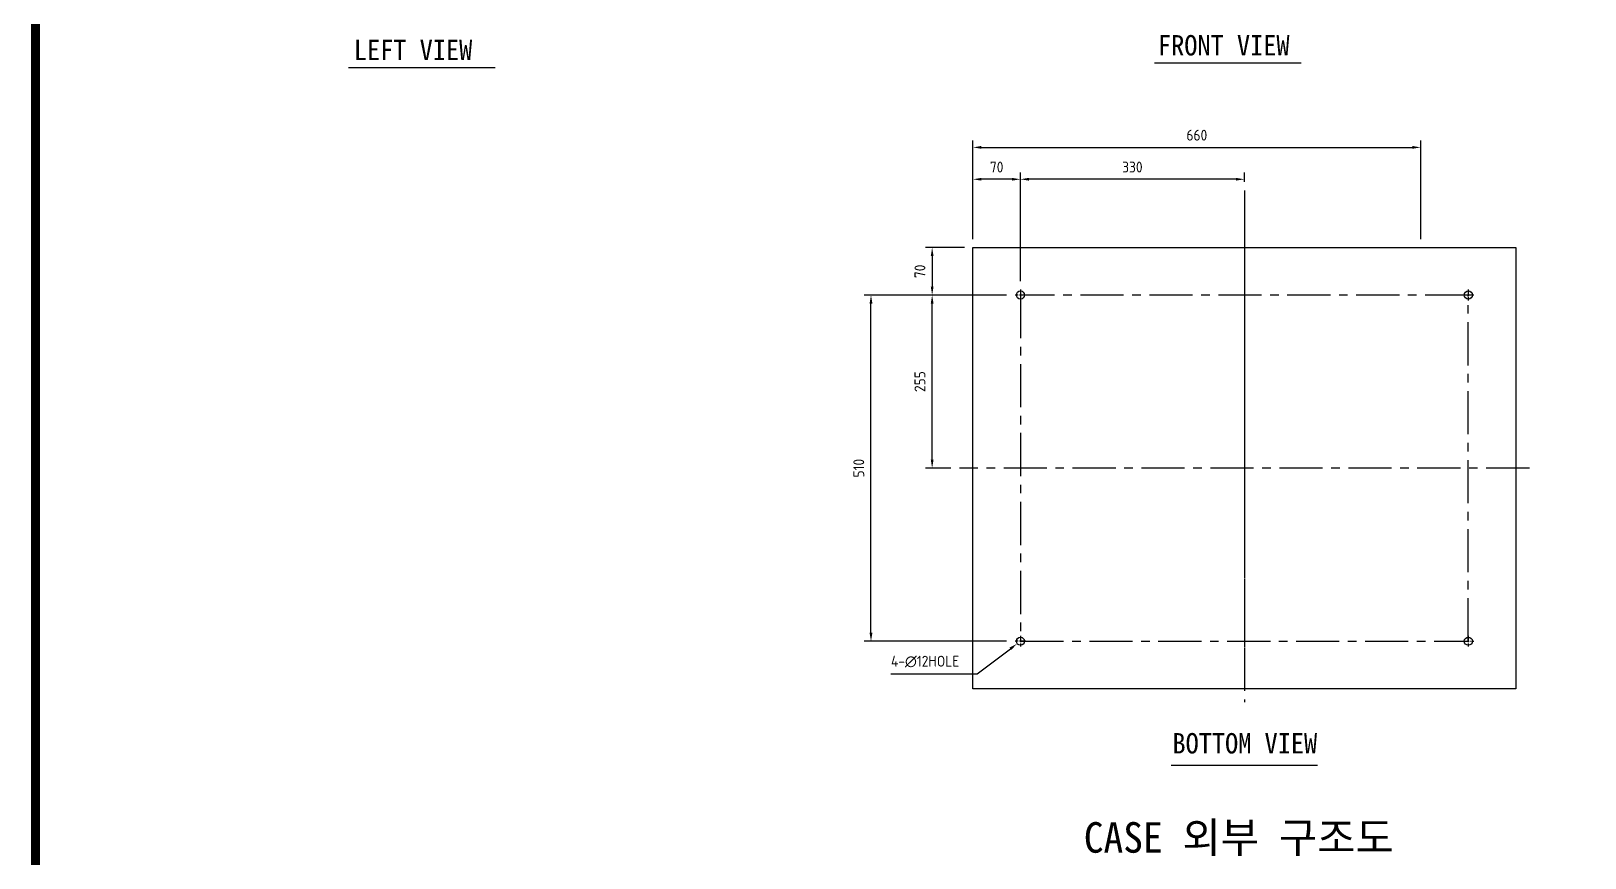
# Model space of a CAD drawing. Header units: millimetres. Extents: x 24815 to 37444, y -10619 to 6020.
# Drawn here: x 25956 to 28246, y 858 to 2076 of the extents above; entities that cross this region are included whole.
import ezdxf
from ezdxf.enums import TextEntityAlignment as Align

# ---------------------------------------------------------------- set-up
doc = ezdxf.new("R2010")
doc.units = ezdxf.units.MM
doc.linetypes.add('CENTER2', pattern=[28.575, 19.05, -3.175, 3.175, -3.175])
doc.linetypes.add('CENTERX2', pattern=[101.6, 63.5, -12.7, 12.7, -12.7])
doc.layers.add('FORMAT-1', color=7, linetype='Continuous')
doc.styles.add('HAN', font='')
doc.styles.get("Standard").update_dxf_attribs({"font": 'ISOCP.SHX', "bigfont": 'WHGTXT.SHX'})
doc.styles.get('HAN').set_extended_font_data('GulimChe')
doc.dimstyles.new('PS-5', dxfattribs={"dimscale": 5, "dimtxt": 3.2, "dimasz": 2.5, "dimexe": 2, "dimexo": 2.5, "dimgap": 2, "dimtad": 1, "dimtoh": 1, "dimrnd": 0.05, "dimzin": 12, "dimdsep": 46, "dimtxsty": 'Standard', "dimcen": 0, "dimclrt": 2, "dimazin": 3, "dimtfac": 1, "dimtofl": 0, "dimtmove": 0, "dimatfit": 3, "dimfxl": 0.18, "dimtolj": 1, "dimtzin": 0, "dimarcsym": 0})

# ---------------------------------------------------------------- blocks, each defined once
blk = doc.blocks.new('format-3')
at = {"layer": 'FORMAT-1', "const_width": 0.7}
blk.add_lwpolyline([(13, 5), (13, 286.3), (414.5, 286.3), (414.5, 5)], close=True, dxfattribs=at)
at = {"style": 'HAN'}
for tag, height, p in [('MODEL-NAME', 3, (386.1, 31.53)), ('PART-NAME', 3, (386.1, 26.29)), ('SCALE', 2.7, (320.81, 26.29)), ('PART-NO', 3, (386.1, 21.01)), ('DRA-BY', 3, (260.72, 19.44)), ('CH-BY', 3, (277.21, 19.44)), ('APP-BY', 3, (293.7, 19.44)), ('관련업체', 3, (333.52, 9.26)), ('DRA-DATE', 2.5, (260.72, 7.47)), ('CH-DATE', 2.5, (277.21, 7.47)), ('APP-DATE', 2.5, (293.7, 7.47))]:
    blk.add_attdef(tag, text='', height=height, dxfattribs=at).set_placement(p, align=Align.MIDDLE_CENTER)
blk = doc.blocks.new('*D503')
at = {"color": 0, "lineweight": -2, "transparency": 16777216}
for p, q in [((27349.8, 1129), (27398.8, 1165.8)), ((27222.8, 1129), (27349.8, 1129))]:
    blk.add_line(p, q, dxfattribs=at)
at = {"color": 0, "transparency": 16777216}
blk.add_solid([(27397.6, 1167.5), (27400.1, 1164.2), (27408.8, 1173.3)], dxfattribs=at)
at = {"layer": 'Defpoints', "color": 0, "transparency": 16777216}
for p in [(27408.8, 1173.3), (27418.4, 1180.6)]:
    blk.add_point(p, dxfattribs=at)
at = {"color": 2, "transparency": 16777216, "insert": (27273.2, 1147), "char_height": 16, "attachment_point": 5}
blk.add_mtext('\\A1;4-∅12HOLE', dxfattribs=at)
blk = doc.blocks.new('*D504')
at = {"color": 0, "lineweight": -2, "transparency": 16777216}
for p, q in [((27393.1, 1686.9), (27273.5, 1686.9)), ((27283.5, 1444.4), (27283.5, 1674.4)), ((27311.1, 1431.9), (27273.5, 1431.9))]:
    blk.add_line(p, q, dxfattribs=at)
at = {"color": 0, "transparency": 16777216}
for points in [[(27281.5, 1674.4), (27285.6, 1674.4), (27283.5, 1686.9)], [(27281.5, 1444.4), (27285.6, 1444.4), (27283.5, 1431.9)]]:
    blk.add_solid(points, dxfattribs=at)
at = {"layer": 'Defpoints', "color": 0, "transparency": 16777216}
for p in [(27283.5, 1686.9), (27405.6, 1686.9), (27323.6, 1431.9)]:
    blk.add_point(p, dxfattribs=at)
at = {"color": 2, "transparency": 16777216, "insert": (27265.5, 1559.4), "char_height": 16, "attachment_point": 5, "rotation": 90}
blk.add_mtext('\\A1;255', dxfattribs=at)
blk = doc.blocks.new('*D505')
at = {"color": 0, "lineweight": -2, "transparency": 16777216}
for p, q in [((27393.1, 1686.9), (27183.4, 1686.9)), ((27193.4, 1189.4), (27193.4, 1674.4)), ((27393.1, 1176.9), (27183.4, 1176.9))]:
    blk.add_line(p, q, dxfattribs=at)
at = {"color": 0, "transparency": 16777216}
for points in [[(27191.3, 1674.4), (27195.5, 1674.4), (27193.4, 1686.9)], [(27191.3, 1189.4), (27195.5, 1189.4), (27193.4, 1176.9)]]:
    blk.add_solid(points, dxfattribs=at)
at = {"layer": 'Defpoints', "color": 0, "transparency": 16777216}
for p in [(27193.4, 1686.9), (27405.6, 1686.9), (27405.6, 1176.9)]:
    blk.add_point(p, dxfattribs=at)
at = {"color": 2, "transparency": 16777216, "insert": (27175.4, 1431.9), "char_height": 16, "attachment_point": 5, "rotation": 90}
blk.add_mtext('\\A1;510', dxfattribs=at)
blk = doc.blocks.new('*D506')
at = {"color": 0, "lineweight": -2, "transparency": 16777216}
for p, q in [((27331.1, 1756.9), (27273.5, 1756.9)), ((27283.5, 1744.4), (27283.5, 1699.4)), ((27393.1, 1686.9), (27273.5, 1686.9))]:
    blk.add_line(p, q, dxfattribs=at)
at = {"color": 0, "transparency": 16777216}
for points in [[(27281.5, 1744.4), (27285.6, 1744.4), (27283.5, 1756.9)], [(27281.5, 1699.4), (27285.6, 1699.4), (27283.5, 1686.9)]]:
    blk.add_solid(points, dxfattribs=at)
at = {"layer": 'Defpoints', "color": 0, "transparency": 16777216}
for p in [(27343.6, 1756.9), (27283.5, 1686.9), (27405.6, 1686.9)]:
    blk.add_point(p, dxfattribs=at)
at = {"color": 2, "transparency": 16777216, "insert": (27265.5, 1721.9), "char_height": 16, "attachment_point": 5, "rotation": 90}
blk.add_mtext('\\A1;70', dxfattribs=at)
blk = doc.blocks.new('*D507')
at = {"color": 0, "lineweight": -2, "transparency": 16777216}
for p, q in [((27413.6, 1707.4), (27413.6, 1867.5)), ((27731.1, 1857.5), (27426.1, 1857.5)), ((27743.6, 1853.6), (27743.6, 1867.5))]:
    blk.add_line(p, q, dxfattribs=at)
at = {"color": 0, "transparency": 16777216}
for points in [[(27426.1, 1859.6), (27426.1, 1855.5), (27413.6, 1857.5)], [(27731.1, 1859.6), (27731.1, 1855.5), (27743.6, 1857.5)]]:
    blk.add_solid(points, dxfattribs=at)
at = {"layer": 'Defpoints', "color": 0, "transparency": 16777216}
for p in [(27413.6, 1857.5), (27743.6, 1841.1), (27413.6, 1694.9)]:
    blk.add_point(p, dxfattribs=at)
at = {"color": 2, "transparency": 16777216, "insert": (27578.6, 1875.5), "char_height": 16, "attachment_point": 5}
blk.add_mtext('\\A1;330', dxfattribs=at)
blk = doc.blocks.new('*D508')
at = {"color": 0, "lineweight": -2, "transparency": 16777216}
for p, q in [((27343.6, 1769.4), (27343.6, 1914.5)), ((27356.1, 1904.5), (27991.1, 1904.5)), ((28003.6, 1769.4), (28003.6, 1914.5))]:
    blk.add_line(p, q, dxfattribs=at)
at = {"color": 0, "transparency": 16777216}
for points in [[(27356.1, 1906.6), (27356.1, 1902.4), (27343.6, 1904.5)], [(27991.1, 1906.6), (27991.1, 1902.4), (28003.6, 1904.5)]]:
    blk.add_solid(points, dxfattribs=at)
at = {"layer": 'Defpoints', "color": 0, "transparency": 16777216}
for p in [(28003.6, 1904.5), (27343.6, 1756.9), (28003.6, 1756.9)]:
    blk.add_point(p, dxfattribs=at)
at = {"color": 2, "transparency": 16777216, "insert": (27673.6, 1922.5), "char_height": 16, "attachment_point": 5}
blk.add_mtext('\\A1;660', dxfattribs=at)
blk = doc.blocks.new('*D509')
at = {"color": 0, "lineweight": -2, "transparency": 16777216}
for p, q in [((27343.6, 1769.4), (27343.6, 1867.5)), ((27401.1, 1857.5), (27356.1, 1857.5)), ((27413.6, 1707.4), (27413.6, 1867.5))]:
    blk.add_line(p, q, dxfattribs=at)
at = {"color": 0, "transparency": 16777216}
for points in [[(27356.1, 1859.6), (27356.1, 1855.5), (27343.6, 1857.5)], [(27401.1, 1859.6), (27401.1, 1855.5), (27413.6, 1857.5)]]:
    blk.add_solid(points, dxfattribs=at)
at = {"layer": 'Defpoints', "color": 0, "transparency": 16777216}
for p in [(27343.6, 1857.5), (27343.6, 1756.9), (27413.6, 1694.9)]:
    blk.add_point(p, dxfattribs=at)
at = {"color": 2, "transparency": 16777216, "insert": (27378.6, 1875.5), "char_height": 16, "attachment_point": 5}
blk.add_mtext('\\A1;70', dxfattribs=at)

msp = doc.modelspace()

# ---------------------------------------------------------------- linework, layer by layer
for p, q in [((26639.47404, 2021.73735), (26423.51532, 2021.73735)), ((27827.30224, 2028.50498), (27611.34351, 2028.50498)), ((27851.61059, 993.7676), (27635.65187, 993.7676))]:
    msp.add_line(p, q)
at = {"color": 1, "linetype": 'CENTERX2'}
for p, q in [((27743.63123, 1841.10642), (27743.63123, 1151.10642)), ((27743.63123, 1776.94858), (27743.63123, 1086.94858)), ((28163.63123, 1431.94858), (27323.63123, 1431.94858))]:
    msp.add_line(p, q, dxfattribs=at)
at = {"color": 1, "linetype": 'CENTER2', "ltscale": 0.5}
for p, q in [((27413.63123, 1694.94858), (27413.63123, 1678.94858)), ((28073.63123, 1694.94858), (28073.63123, 1678.94858)), ((27421.63123, 1686.94858), (27405.63123, 1686.94858)), ((28081.63123, 1686.94858), (28065.63123, 1686.94858)), ((27421.63123, 1176.94858), (27405.63123, 1176.94858)), ((27413.63123, 1184.94858), (27413.63123, 1168.94858)), ((28065.63123, 1176.94858), (28081.63123, 1176.94858)), ((28073.63123, 1184.94858), (28073.63123, 1168.94858))]:
    msp.add_line(p, q, dxfattribs=at)
at = {"color": 3}
msp.add_lwpolyline([(27343.63123, 1756.94858), (28143.63123, 1756.94858), (28143.63123, 1106.94858), (27343.63123, 1106.94858), (27343.63123, 1756.94858)], dxfattribs=at)
at = {"color": 1, "linetype": 'CENTERX2'}
msp.add_lwpolyline([(28073.63123, 1686.94858), (27413.63123, 1686.94858), (27413.63123, 1176.94858), (28073.63123, 1176.94858)], close=True, dxfattribs=at)
at = {"color": 3, "ltscale": 10}
for centre in [(27413.63123, 1686.94858), (28073.63123, 1686.94858), (27413.63123, 1176.94858), (28073.63123, 1176.94858)]:
    msp.add_circle(centre, 6, dxfattribs=at)

# ---------------------------------------------------------------- block references
at = {"xscale": 19, "yscale": 19, "zscale": 19}
msp.add_blockref('format-3', (25715.23224, 0.00004), dxfattribs=at)

# ---------------------------------------------------------------- texts
at = {"color": 2, "style": 'HAN'}
for s, height, p in [('LEFT VIEW', 30, (26431.29527, 2033.16528, 968.6724)), (' FRONT VIEW', 30, (27596.97857, 2039.93291, 968.6724)), ('BOTTOM VIEW', 30, (27637.65992, 1011.58165, 968.6724)), ('CASE 외부 구조도', 45, (27506.98976, 865.36727, 1453.0086))]:
    msp.add_text(s, height=height, dxfattribs=at).set_placement(p)

# ---------------------------------------------------------------- dimensions: what is measured, and where the dimension line sits
for base, p1, p2, picture, middle in [((28003.63123, 1904.49926), (27343.63123, 1756.94858), (28003.63123, 1756.94858), '*D508', (27673.63123, 1922.49926)), ((27343.63123, 1857.53963), (27413.63123, 1694.94858), (27343.63123, 1756.94858), '*D509', (27378.63123, 1875.53963)), ((27413.63123, 1857.53963), (27743.63123, 1841.10642), (27413.63123, 1694.94858), '*D507', (27578.63123, 1875.53963))]:
    dim = msp.add_linear_dim(base=base, p1=p1, p2=p2, dimstyle='PS-5')
    dim.commit()
    dim.dimension.update_dxf_attribs({"geometry": picture, "text_midpoint": middle})
for base, p1, picture, middle in [((27283.53373, 1686.94858), (27343.63123, 1756.94858), '*D506', (27265.53373, 1721.94858)), ((27193.36981, 1686.94858), (27405.63123, 1176.94858), '*D505', (27175.36981, 1431.94858)), ((27283.53373, 1686.94858), (27323.63123, 1431.94858), '*D504', (27265.53215, 1559.44858))]:
    dim = msp.add_linear_dim(base=base, p1=p1, p2=(27405.63123, 1686.94858), angle=270, dimstyle='PS-5')
    dim.commit()
    dim.dimension.update_dxf_attribs({"geometry": picture, "text_midpoint": middle})
dim = msp.add_diameter_dim_2p(p1=(27418.42934, 1180.5511), p2=(27408.83312, 1173.34606), text='4-<>HOLE', dimstyle='PS-5')
dim.commit()
dim.dimension.update_dxf_attribs({"geometry": '*D503', "text_midpoint": (27273.15773, 1129.0411), "dimtype": 163})

doc.saveas('drawing.dxf')
